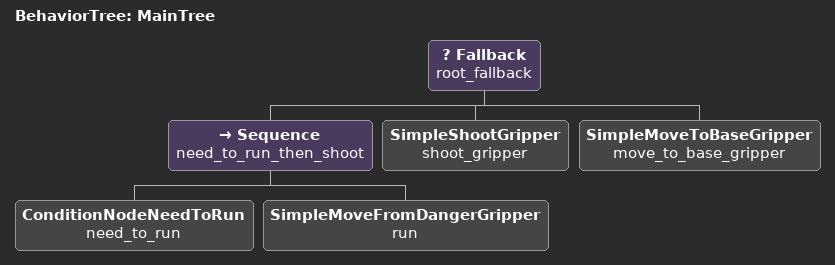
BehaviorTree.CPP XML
<root main_tree_to_execute="MainTree">
    <BehaviorTree ID="MainTree">

        <Fallback name="root_fallback">
            <Sequence name="need_to_run_then_shoot">
                <ConditionNodeNeedToRun name="need_to_run"/>
                <SimpleMoveFromDangerGripper name="run"/>
            </Sequence>
            <SimpleShootGripper name="shoot_gripper"/>
            <SimpleMoveToBaseGripper name="move_to_base_gripper"/>

        </Fallback>
    </BehaviorTree>
</root>
